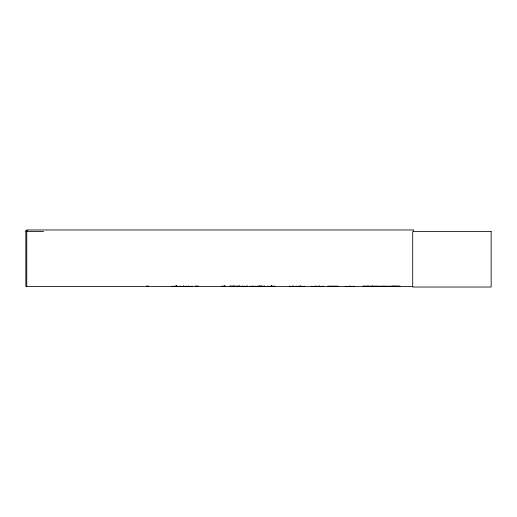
<?xml version="1.0" encoding="UTF-8"?>
<svg xmlns="http://www.w3.org/2000/svg" width="517" height="517" viewBox="0 0 517 517"><rect width="100%" height="100%" fill="white"/><g stroke="black" fill="none" stroke-linecap="round" stroke-linejoin="round"><path stroke-width="0.78" d="M180.168 286.444L180.168 286.101M267.27 286.515L274.643 286.444M176.019 286.515L176.064 285.869M229.626 286.528L242.389 286.541L242.434 286.101L242.389 286.56M318.188 286.489L318.233 286.101M185.254 286.502L185.299 286.14L185.345 286.56M249.44 286.56L255.592 286.515M264.245 286.489L264.219 285.985M221.166 286.56L225.58 286.502M247.372 286.502L247.43 286.14M363.031 286.541L363.141 286.192L399.996 286.218L400.436 286.56M365.041 286.541L365.164 286.36M372.563 285.985L372.363 286.541L372.641 286.34M374.017 286.541L373.869 286.192L374.153 286.541M374.101 286.528L374.282 286.36M383.31 286.36L383.032 286.554L383.291 286.192L383.42 286.554M392.041 286.36L392.558 286.541M393.508 286.554L393.637 286.192L393.825 286.547L393.637 286.192L393.353 286.56M391.207 286.541L391.847 286.36M392.261 286.547L391.602 286.476M372.925 286.541L373.067 286.36M364.634 286.56L364.756 286.192L365.002 286.547M372.13 286.56L372.253 286.192L372.402 286.541M384.396 286.56L384.525 286.192L384.635 286.541M393.767 286.554L394.025 286.192L394.154 286.554L363.16 286.36M267.463 286.502L267.502 286.101M176.161 286.502L176.148 285.985M374.308 286.541L374.877 286.192L374.696 286.515M393.062 286.554L393.211 286.192L393.385 286.528M311.383 286.502L323.558 286.502M370.094 286.502L370.133 286.14L370.172 286.56M260.006 286.502L260.051 286.14M230.582 286.502L230.634 286.14M243.934 286.502L247.43 286.444M27.466 230.556L25.85 230.556L25.85 286.56L412.812 286.56M25.85 231.597L43.583 231.597M229.638 286.198L239.991 286.198M327.752 286.198L338.105 286.198M229.619 286.347L240.011 286.334M327.733 286.347L338.124 286.334M185.299 286.444L171.851 286.541L171.851 286.101M192.253 286.541L186.85 286.502M327.739 286.528L338.112 286.528M362.986 286.528L399.977 286.476M238.059 286.502L238.007 286.14L237.956 286.56M264.601 286.502L264.691 286.101L264.73 286.489M264.297 286.489L264.31 286.101M261.35 286.489L261.447 285.985M256.981 286.502L264.917 286.515M191.981 286.502L191.936 286.14M376.137 286.502L376.092 286.14M323.371 286.502L323.332 286.14M296.971 286.489L297.01 286.101L297.062 286.502M363.638 286.541L363.141 286.192M413.619 231.597L413.619 229.975L26.761 229.975L26.761 286.56M399.977 286.56L399.977 286.218L391.64 286.218L391.66 286.56M376.053 286.101L376.053 286.56M372.356 285.985L372.356 286.56M367.988 285.985L367.988 286.56M367.787 285.985L367.787 286.56M364.291 286.101L364.291 286.56M353.996 286.101L353.996 286.56L345.686 286.502L345.686 286.101M349.983 285.985L349.983 286.56M349.692 285.985L349.692 286.56M323.299 286.101L323.299 286.56M319.551 285.985L319.551 286.56M319.325 285.985L319.325 286.56M315.616 285.985L315.616 286.56M315.383 285.985L315.383 286.56M311.641 286.101L311.641 286.56M304.578 286.101L304.578 286.56L289.817 286.502L289.811 286.14M302.859 286.101L302.859 286.56M300.564 285.985L300.564 286.56M300.28 285.985L300.28 286.56M300.034 285.985L300.034 286.56M299.886 285.985L299.886 286.56M298.658 286.101L298.658 286.56M296.267 286.101L296.267 286.56M293.061 285.985L293.061 286.56M293.003 285.985L293.003 286.56M292.809 285.985L292.758 286.56M289.779 286.101L289.759 286.56M274.747 286.101L274.747 286.56M274.676 286.101L274.676 286.56M273.086 285.869L273.086 286.56M272.071 285.869L272.071 286.56M271.716 285.985L271.716 286.56M271.632 285.869L271.632 286.56M271.431 285.985L271.47 286.56M271.263 285.869L271.263 286.56M267.522 286.101L267.522 286.56M263.075 285.985L263.075 286.56M262.927 285.985L262.927 286.56M261.305 285.985L261.285 286.56M261.027 285.869L261.027 286.56M260.122 286.101L260.103 286.56M259.573 285.869L259.573 286.56M259.424 285.869L259.424 286.56M258.377 285.985L258.377 286.56M258.222 285.985L258.222 286.56M256.884 286.101L256.884 286.56M255.172 286.101L255.172 286.56M254.235 286.101L254.235 286.56M252.891 285.985L252.891 286.56M252.794 286.56L252.794 285.985L252.684 286.56M252.018 286.101L252.018 286.56M249.827 286.101L249.827 286.56M247.481 286.101L247.481 286.56M246.816 285.985L246.816 286.56M246.706 285.985L246.706 286.56M244.328 286.101L244.328 286.56M242.887 285.985L242.88 286.56M241.988 286.101L241.988 286.56M239.235 285.985L239.235 286.56M239.093 285.985L239.093 286.56M234.718 286.101L234.718 286.56M233.581 285.985L233.581 286.56M233.438 285.985L233.438 286.56M230.685 286.101L230.685 286.56M225.677 286.101L225.677 286.56M224.656 285.869L224.656 286.56M224.501 285.985L224.501 286.56M224.352 285.985L224.352 286.56M224.068 285.869L224.068 286.56M223.26 285.869L223.26 286.56M221.567 286.101L221.567 286.56M198.502 286.101L198.476 286.56M198.03 285.985L198.03 286.56M196.945 285.869L196.945 286.56M196.35 285.869L196.35 286.56M195.542 285.869L195.542 286.56M191.891 286.101L191.891 286.56M188.686 285.985L188.686 286.56M188.505 285.985L188.505 286.56M186.76 286.101L186.76 286.56M183.593 285.985L183.593 286.56M183.419 285.985L183.419 286.56M176.769 285.869L176.769 286.56M176.62 285.869L176.691 286.56M176.219 286.101L176.245 286.56M175.858 285.985L175.87 286.56M174.449 285.869L174.449 286.56M148.347 285.869L148.347 286.56M147.539 285.869L147.539 286.56M146.731 285.869L146.731 286.56M382.903 286.192L383.168 286.56L382.903 286.192M384.913 286.192L384.784 286.56L384.913 286.192M491.15 231.597L412.708 231.597L412.708 287.025L491.15 287.025L491.15 231.597M316.779 286.502L316.74 286.14L316.708 286.56"/></g></svg>
